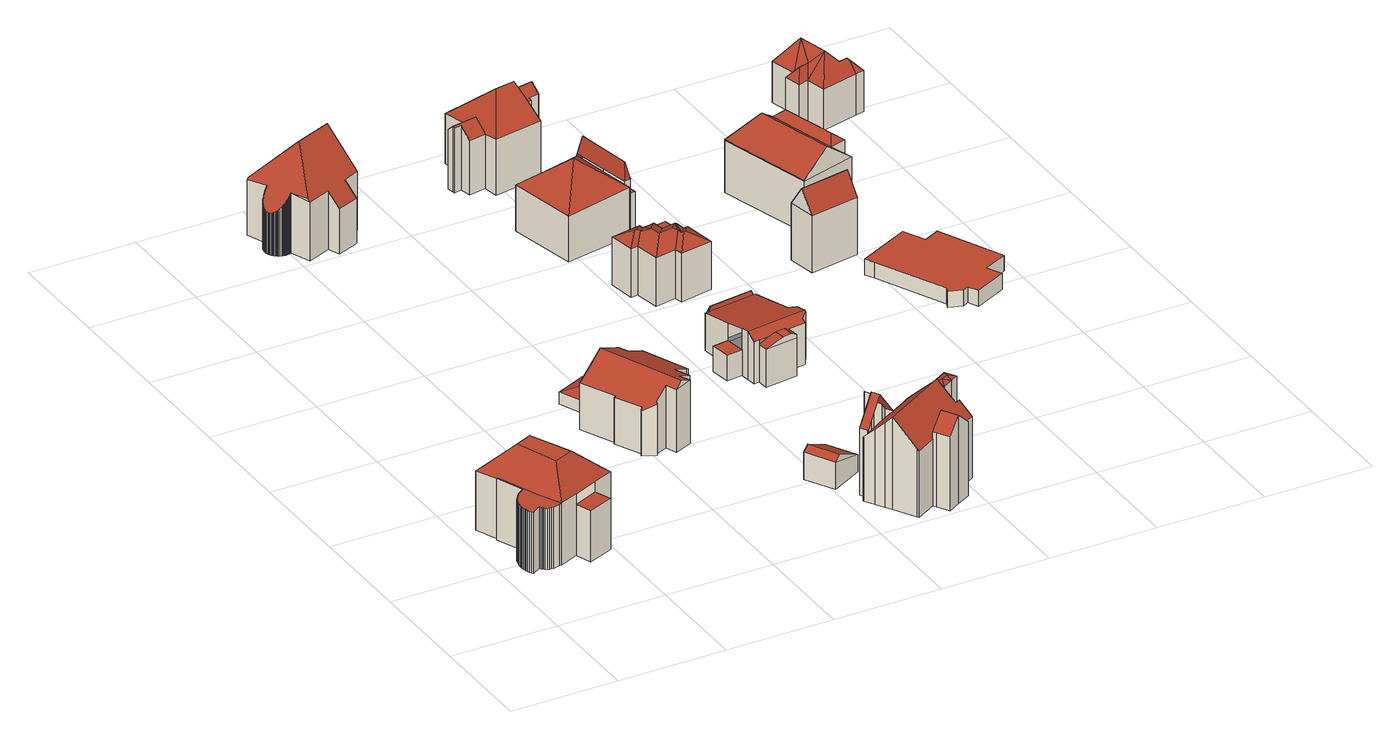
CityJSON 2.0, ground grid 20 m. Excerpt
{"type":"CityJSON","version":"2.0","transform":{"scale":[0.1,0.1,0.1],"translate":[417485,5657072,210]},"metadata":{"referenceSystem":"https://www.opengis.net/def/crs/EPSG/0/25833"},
"CityObjects":{
"building1":{"type":"Building","attributes":{"Gemeindeschluessel":14612000,"Geometrietyp2DReferenz":"3000","function":"31001_9998","roofType":"9999"},"children":["building1-1","building1-2","building1-3","building1-4"]},
"building1-1":{"type":"BuildingPart","attributes":{"Dachtyp_tdc":"tdcPolyFlatRoof","Dachneigung":0,"QualitaetDacherkennung":2,"Geometrietyp2DReferenz":"3000","measuredHeight":9.61,"roofType":"1000"},"parents":["building1"],"geometry":[{"type":"MultiSurface","lod":"2","boundaries":[[[0,1,2,3]],[[1,4,5,2]],[[4,6,7,5]],[[6,4,1,0]],[[3,2,5,7]]],"semantics":{"surfaces":[{"type":"WallSurface"},{"type":"RoofSurface"},{"type":"GroundSurface"}],"values":[0,0,0,1,2]}}]},
"building1-2":{"type":"BuildingPart","attributes":{"Dachtyp_tdc":"tdcPolyFlatRoof","Dachneigung":35.17,"QualitaetDacherkennung":39,"Geometrietyp2DReferenz":"3000","measuredHeight":8.15,"roofType":"2100"},"parents":["building1"],"geometry":[{"type":"MultiSurface","lod":"2","boundaries":[[[8,9,10,11]],[[12,13,14,15]],[[13,8,11,14]],[[13,12,9,8]],[[11,10,15,14]]],"semantics":{"surfaces":[{"type":"WallSurface"},{"type":"RoofSurface"},{"type":"GroundSurface"}],"values":[0,0,0,1,2]}}]},
"building1-3":{"type":"BuildingPart","attributes":{"Dachtyp_tdc":"tdcCutTentRoof","Dachneigung":44.19,"QualitaetDacherkennung":47,"Geometrietyp2DReferenz":"3000","measuredHeight":16.02,"roofType":"9999"},"parents":["building1"],"geometry":[{"type":"MultiSurface","lod":"2","boundaries":[[[16,17,0,3,18]],[[19,7,6]],[[19,20,21,22,7]],[[23,24,25,26]],[[24,27,12,15,25]],[[28,29,30,10,9]],[[29,31,32,30]],[[31,16,18,32]],[[20,19,17,16,33,34]],[[24,23,35,20,34,36]],[[28,27,24,36,37]],[[16,31,29,28,37,33]],[[37,36,34,33]],[[18,3,7,22,26,25,15,10,30,32]]],"semantics":{"surfaces":[{"type":"WallSurface"},{"type":"RoofSurface"},{"type":"GroundSurface"}],"values":[0,0,0,0,0,0,0,0,1,1,1,1,1,2]}}]},
"building1-4":{"type":"BuildingPart","attributes":{"Dachtyp_tdc":"tdcPolyFlatRoof","Dachneigung":0,"QualitaetDacherkennung":7,"Geometrietyp2DReferenz":"3000","measuredHeight":11.46,"roofType":"1000"},"parents":["building1"],"geometry":[{"type":"MultiSurface","lod":"2","boundaries":[[[38,39,40,41]],[[39,42,43,40]],[[42,44,45,43]],[[44,46,47,45]],[[46,48,49,47]],[[48,50,51,49]],[[50,52,53,51]],[[52,54,55,53]],[[54,56,57,55]],[[56,58,59,57]],[[58,60,61,59]],[[60,62,63,61]],[[62,64,65,63]],[[64,66,67,65]],[[66,68,69,67]],[[68,70,71,69]],[[70,72,23,26,71]],[[70,68,66,64,62,60,58,56,54,52,50,48,46,44,42,39,38,73,74,75,76,77,78,79,80,81,82,83,84,85,86,87,88,89,90,91,21,35,72]],[[26,22,92,93,94,95,96,97,98,99,100,101,102,103,104,105,106,107,108,109,110,41,40,43,45,47,49,51,53,55,57,59,61,63,65,67,69,71]],[[21,91,92,22]],[[91,90,93,92]],[[90,89,94,93]],[[89,88,95,94]],[[88,87,96,95]],[[87,86,97,96]],[[86,85,98,97]],[[85,84,99,98]],[[84,83,100,99]],[[83,82,101,100]],[[82,81,102,101]],[[81,80,103,102]],[[80,79,104,103]],[[79,78,105,104]],[[78,77,106,105]],[[77,76,107,106]],[[76,75,108,107]],[[75,74,109,108]],[[74,73,110,109]],[[73,38,41,110]]],"semantics":{"surfaces":[{"type":"WallSurface"},{"type":"RoofSurface"},{"type":"GroundSurface"}],"values":[0,0,0,0,0,0,0,0,0,0,0,0,0,0,0,0,0,1,2,0,0,0,0,0,0,0,0,0,0,0,0,0,0,0,0,0,0,0,0]}}]},
"building2":{"type":"Building","attributes":{"Dachtyp_tdc":"tdcFreeFormRoof","Gemeindeschluessel":14612000,"Dachneigung":20.22,"QualitaetDacherkennung":17,"Geometrietyp2DReferenz":"3000","measuredHeight":3.46,"function":"31001_9998","roofType":"5000"},"geometry":[{"type":"Solid","lod":"2","boundaries":[[[[111,112,113,114]],[[112,115,116,113]],[[115,117,118,116]],[[117,111,114,118]],[[119,120,117,115]],[[119,115,112]],[[120,119,112,111]],[[120,111,117]],[[114,113,116,118]]]],"semantics":{"surfaces":[{"type":"WallSurface"},{"type":"RoofSurface"},{"type":"GroundSurface"}],"values":[[0,0,0,0,1,1,1,1,2]]}}]},
"building3":{"type":"Building","attributes":{"Dachtyp_tdc":"tdcFreeFormRoof","Gemeindeschluessel":14612000,"Dachneigung":23.25,"QualitaetDacherkennung":23,"Geometrietyp2DReferenz":"3000","measuredHeight":12.78,"function":"31001_9998","roofType":"5000"},"geometry":[{"type":"Solid","lod":"2","boundaries":[[[[121,122,123,124]],[[122,125,126,123]],[[125,127,128,126]],[[127,129,130,128]],[[129,131,132,130]],[[131,133,134,132]],[[133,135,136,134]],[[135,137,138,136]],[[137,139,140,138]],[[139,141,142,140]],[[141,143,144,142]],[[143,145,146,144]],[[145,147,148,146]],[[147,149,150,148]],[[149,151,152,150]],[[151,153,154,152]],[[153,155,156,154]],[[155,157,158,156]],[[157,159,160,158]],[[159,161,162,160]],[[161,121,124,162]],[[163,133,131,129,127,125,122,121,161,159,157,155,164]],[[145,143,141,139,137,135,163,164,153,151,149,147]],[[155,153,164]],[[135,133,163]],[[124,123,126,128,130,132,134,136,138,140,142,144,146,148,150,152,154,156,158,160,162]]]],"semantics":{"surfaces":[{"type":"WallSurface"},{"type":"RoofSurface"},{"type":"GroundSurface"}],"values":[[0,0,0,0,0,0,0,0,0,0,0,0,0,0,0,0,0,0,0,0,0,1,1,0,0,2]]}}]},
"building4":{"type":"Building","attributes":{"Dachtyp_tdc":"tdcFreeFormRoof","Gemeindeschluessel":14612000,"Dachneigung":46.5,"QualitaetDacherkennung":44,"Geometrietyp2DReferenz":"3000","measuredHeight":17.79,"function":"31001_9998","roofType":"5000"},"geometry":[{"type":"Solid","lod":"2","boundaries":[[[[165,166,167,168]],[[169,170,171,172]],[[170,173,174,171]],[[173,175,176,174]],[[175,177,178,176]],[[177,179,180,178]],[[179,181,182,180]],[[181,183,184,182]],[[183,185,186,184]],[[185,187,188,186]],[[187,189,190,188]],[[189,191,192,190]],[[191,193,194,192]],[[193,195,196,194]],[[195,197,198,196]],[[197,199,200,198]],[[199,201,202,200]],[[201,203,204,202]],[[203,205,206,204]],[[205,207,208,206]],[[207,209,210,208]],[[209,211,212,210]],[[211,213,214,212]],[[213,215,216,214]],[[215,217,218,216]],[[217,219,220,218]],[[219,221,222,220]],[[221,223,224,222]],[[223,225,226,224]],[[225,227,228,226]],[[227,229,230,228]],[[229,231,232,230]],[[231,233,234,232]],[[233,235,236,234]],[[235,237,238,236]],[[237,239,240,238]],[[239,241,242,240]],[[241,243,244,242]],[[243,245,246,244]],[[245,247,248,246]],[[247,249,250,248]],[[249,251,252,250]],[[251,253,254,252]],[[253,255,256,254]],[[255,257,258,256]],[[257,259,260,258]],[[166,169,172,167]],[[259,261,262,260]],[[261,263,264,262]],[[263,265,266,264]],[[265,267,268,266]],[[267,269,270,268]],[[269,271,272,270]],[[271,273,274,272]],[[273,275,276,274]],[[275,277,278,276]],[[277,279,280,278]],[[279,281,282,280]],[[281,283,284,282]],[[283,285,286,284]],[[285,287,288,286]],[[287,289,290,288]],[[289,291,292,290]],[[291,293,294,292]],[[293,295,296,294]],[[295,297,298,296]],[[297,299,300,298]],[[299,301,302,300]],[[301,303,304,302]],[[303,305,306,304]],[[305,307,308,306]],[[307,309,310,308]],[[309,311,312,310]],[[311,313,314,312]],[[313,315,316,314]],[[315,317,318,316]],[[317,319,320,318]],[[319,321,322,320]],[[321,323,324,322]],[[323,325,326,324]],[[325,327,328,326]],[[327,329,330,328]],[[329,331,332,330]],[[331,333,334,332]],[[333,335,336,334]],[[335,165,168,336]],[[205,203,201,199,197,195,193,191,189,187,185,183,337,338,339,275,273,271,269,267,265,263,261,259,257,255,253,251,249,247,245,243,241,239,237,235,233,231,229,227,225,223,221,219,217,215,213,211,209,207]],[[173,170,340,338,337,181,179,177,175]],[[166,165,335,333,331,329,327,325,323,321,319,317,315,313,311,309,307,305,303,301,299,297,295,293,291,289,287,285,283,281,279,277,339,338,340,169]],[[170,169,340]],[[183,181,337]],[[277,275,339]],[[168,167,172,171,174,176,178,180,182,184,186,188,190,192,194,196,198,200,202,204,206,208,210,212,214,216,218,220,222,224,226,228,230,232,234,236,238,240,242,244,246,248,250,252,254,256,258,260,262,264,266,268,270,272,274,276,278,280,282,284,286,288,290,292,294,296,298,300,302,304,306,308,310,312,314,316,318,320,322,324,326,328,330,332,334,336]]]],"semantics":{"surfaces":[{"type":"WallSurface"},{"type":"RoofSurface"},{"type":"GroundSurface"}],"values":[[0,0,0,0,0,0,0,0,0,0,0,0,0,0,0,0,0,0,0,0,0,0,0,0,0,0,0,0,0,0,0,0,0,0,0,0,0,0,0,0,0,0,0,0,0,0,0,0,0,0,0,0,0,0,0,0,0,0,0,0,0,0,0,0,0,0,0,0,0,0,0,0,0,0,0,0,0,0,0,0,0,0,0,0,0,0,1,1,1,0,0,0,2]]}}]},
"building5":{"type":"Building","attributes":{"Dachtyp_tdc":"tdcGableRoof","Gemeindeschluessel":14612000,"Dachneigung":26.89,"QualitaetDacherkennung":22,"Geometrietyp2DReferenz":"3000","measuredHeight":6.07,"function":"31001_9998","roofType":"3100"},"geometry":[{"type":"Solid","lod":"2","boundaries":[[[[341,342,343,344]],[[342,345,346,343]],[[345,347,348,346]],[[347,341,344,348]],[[345,342,349]],[[341,347,350]],[[342,341,350,349]],[[347,345,349,350]],[[344,343,346,348]]]],"semantics":{"surfaces":[{"type":"WallSurface"},{"type":"RoofSurface"},{"type":"GroundSurface"}],"values":[[0,0,0,0,0,0,1,1,2]]}}]},
"building6":{"type":"Building","attributes":{"Gemeindeschluessel":14612000,"Geometrietyp2DReferenz":"3000","function":"31001_9998","roofType":"9999"},"children":["building6-1","building6-2","building6-3"]},
"building6-1":{"type":"BuildingPart","attributes":{"Dachtyp_tdc":"tdcGableRoof","Dachneigung":43.97,"QualitaetDacherkennung":36,"Geometrietyp2DReferenz":"3000","measuredHeight":16.65,"roofType":"3100"},"parents":["building6"],"geometry":[{"type":"MultiSurface","lod":"2","boundaries":[[[351,352,353]],[[354,355,356,357,358]],[[355,359,360,356]],[[359,361,362,360]],[[361,363,364,362]],[[363,365,366,364]],[[365,351,353,366]],[[361,359,355,354,367]],[[367,351,365,363,361]],[[353,368,357,356,360,362,364,366]]],"semantics":{"surfaces":[{"type":"WallSurface"},{"type":"RoofSurface"},{"type":"GroundSurface"}],"values":[0,0,0,0,0,0,0,1,1,2]}}]},
"building6-2":{"type":"BuildingPart","attributes":{"Dachtyp_tdc":"tdcGableRoof","Dachneigung":43.99,"QualitaetDacherkennung":58,"Geometrietyp2DReferenz":"3000","measuredHeight":17.32,"roofType":"3100"},"parents":["building6"],"geometry":[{"type":"MultiSurface","lod":"2","boundaries":[[[369,370,371,372]],[[370,373,374,371]],[[375,376,377,378]],[[376,379,380,377]],[[379,381,382,380]],[[381,383,384,382]],[[383,385,386,384]],[[385,387,388,386]],[[387,389,390,388]],[[389,391,392,390]],[[391,393,394,392]],[[393,395,396,394]],[[395,397,398,396]],[[397,399,400,398]],[[399,358,357,400]],[[352,401,402,353]],[[401,403,404,402]],[[403,405,406,404]],[[405,407,408,406]],[[407,409,410,408]],[[409,369,372,410]],[[405,403,401,352,411,358,399,397,395,393,391,389,387,385]],[[385,383,381,379,376,375,412,373,370,369,409,407,405]],[[372,371,374,413,378,377,380,382,384,386,388,390,392,394,396,398,400,357,368,353,402,404,406,408,410]]],"semantics":{"surfaces":[{"type":"WallSurface"},{"type":"RoofSurface"},{"type":"GroundSurface"}],"values":[0,0,0,0,0,0,0,0,0,0,0,0,0,0,0,0,0,0,0,0,0,1,1,2]}}]},
"building6-3":{"type":"BuildingPart","attributes":{"Dachtyp_tdc":"tdcGableRoof","Dachneigung":50.68,"QualitaetDacherkennung":47,"Geometrietyp2DReferenz":"3000","measuredHeight":17.4,"roofType":"3100"},"parents":["building6"],"geometry":[{"type":"MultiSurface","lod":"2","boundaries":[[[414,415,416,417]],[[415,418,419,416]],[[418,375,378,419]],[[420,421,371,374,373]],[[421,422,423,371]],[[422,424,425,423]],[[424,426,427,425]],[[426,428,429,427]],[[428,414,417,429]],[[424,422,421,420,430]],[[430,375,418,415,414,428,426,424]],[[417,416,419,378,413,374,371,423,425,427,429]]],"semantics":{"surfaces":[{"type":"WallSurface"},{"type":"RoofSurface"},{"type":"GroundSurface"}],"values":[0,0,0,0,0,0,0,0,0,1,1,2]}}]},
"building7":{"type":"Building","attributes":{"Gemeindeschluessel":14612000,"Geometrietyp2DReferenz":"3000","function":"31001_9998","roofType":"9999"},"children":["building7-1","building7-2","building7-3","building7-4"]},
"building7-1":{"type":"BuildingPart","attributes":{"Dachtyp_tdc":"tdcCutGableRoof","Dachneigung":19.23,"QualitaetDacherkennung":47,"Geometrietyp2DReferenz":"3000","measuredHeight":8.35,"roofType":"9999"},"parents":["building7"],"geometry":[{"type":"MultiSurface","lod":"2","boundaries":[[[431,432,433,434]],[[432,435,436,433]],[[435,437,438,436]],[[439,440,441,442,443]],[[435,444,445,446,437]],[[447,442,441,445,444]],[[432,443,442,447,444,435]],[[431,439,443,432]],[[433,436,438,434]]],"semantics":{"surfaces":[{"type":"WallSurface"},{"type":"RoofSurface"},{"type":"GroundSurface"}],"values":[0,0,0,1,1,1,0,0,2]}}]},
"building7-2":{"type":"BuildingPart","attributes":{"Dachtyp_tdc":"tdcPolyFlatRoof","Dachneigung":0,"QualitaetDacherkennung":45,"Geometrietyp2DReferenz":"3000","measuredHeight":4.88,"roofType":"1000"},"parents":["building7"],"geometry":[{"type":"MultiSurface","lod":"2","boundaries":[[[448,449,450,451]],[[449,452,453,450]],[[452,449,448,454]],[[455,451,450,453]],[[454,448,451,455]]],"semantics":{"surfaces":[{"type":"WallSurface"},{"type":"RoofSurface"},{"type":"GroundSurface"}],"values":[0,0,1,2,0]}}]},
"building7-3":{"type":"BuildingPart","attributes":{"Dachtyp_tdc":"tdcGableRoof","Dachneigung":10.03,"QualitaetDacherkennung":26,"Geometrietyp2DReferenz":"3000","measuredHeight":9.11,"roofType":"3100"},"parents":["building7"],"geometry":[{"type":"MultiSurface","lod":"2","boundaries":[[[456,453,452]],[[456,457,458,453]],[[457,459,460,461,458]],[[462,463,464,465,466]],[[463,467,468,464]],[[467,469,470,468]],[[469,471,472,470]],[[471,473,474,472]],[[473,475,476,474]],[[475,477,434,476]],[[477,439,431,434]],[[478,438,437]],[[478,479,480,438]],[[479,481,482,480]],[[481,483,455,482]],[[483,454,455]],[[481,479,478,446,440,477,475,473,471,469]],[[469,467,463,462,459,457,456,483,481]],[[453,458,461,465,464,468,470,472,474,476,434,438,480,482,455]]],"semantics":{"surfaces":[{"type":"WallSurface"},{"type":"RoofSurface"},{"type":"GroundSurface"}],"values":[0,0,0,0,0,0,0,0,0,0,0,0,0,0,0,0,1,1,2]}}]},
"building7-4":{"type":"BuildingPart","attributes":{"Dachtyp_tdc":"tdcFreeFormRoof","Dachneigung":72.3,"QualitaetDacherkennung":34,"Geometrietyp2DReferenz":"3000","measuredHeight":7.67,"roofType":"5000"},"parents":["building7"],"geometry":[{"type":"MultiSurface","lod":"2","boundaries":[[[484,485,486,487]],[[485,466,465,486]],[[460,484,487,461]],[[466,485,488]],[[489,488,485,484]],[[489,484,460]],[[460,466,488,489]],[[487,486,465,461]]],"semantics":{"surfaces":[{"type":"WallSurface"},{"type":"RoofSurface"},{"type":"GroundSurface"}],"values":[0,0,0,1,1,1,1,2]}}]},
"building8":{"type":"Building","attributes":{"Dachtyp_tdc":"tdcFreeFormRoof","Gemeindeschluessel":14612000,"Dachneigung":21.77,"QualitaetDacherkennung":9,"Geometrietyp2DReferenz":"3000","measuredHeight":13.28,"function":"31001_9998","roofType":"5000"},"geometry":[{"type":"Solid","lod":"2","boundaries":[[[[490,491,492,493]],[[491,494,495,492]],[[494,496,497,495]],[[496,498,499,497]],[[498,490,493,499]],[[500,496,494]],[[501,496,500]],[[496,501,498]],[[500,494,491]],[[501,500,491,490]],[[501,490,498]],[[493,492,495,497,499]]]],"semantics":{"surfaces":[{"type":"WallSurface"},{"type":"RoofSurface"},{"type":"GroundSurface"}],"values":[[0,0,0,0,0,1,1,1,1,1,1,2]]}}]},
"building9":{"type":"Building","attributes":{"Dachtyp_tdc":"tdcFreeFormRoof","Gemeindeschluessel":14612000,"Dachneigung":27.51,"QualitaetDacherkennung":42,"Geometrietyp2DReferenz":"3000","measuredHeight":10.96,"function":"31001_9998","roofType":"5000"},"geometry":[{"type":"Solid","lod":"2","boundaries":[[[[502,503,504,505]],[[503,506,507,504]],[[506,508,509,507]],[[508,510,511,509]],[[510,512,513,511]],[[512,514,515,513]],[[514,516,517,515]],[[516,518,519,517]],[[518,520,521,519]],[[520,522,523,521]],[[522,524,525,523]],[[524,526,527,525]],[[526,528,529,527]],[[528,530,531,529]],[[530,532,533,531]],[[532,502,505,533]],[[534,535,530,528]],[[536,534,528,526]],[[522,536,526,524]],[[536,522,537]],[[538,539,537,522,520]],[[540,538,520,518]],[[540,518,516]],[[539,538,540,516,514]],[[534,536,537,539,514,512]],[[541,535,534,512,510]],[[542,543,541,510,508]],[[544,542,508,506]],[[544,506,503]],[[543,542,544,503,502]],[[532,543,502]],[[530,543,532]],[[530,541,543]],[[541,530,535]],[[505,504,507,509,511,513,515,517,519,521,523,525,527,529,531,533]]]],"semantics":{"surfaces":[{"type":"WallSurface"},{"type":"RoofSurface"},{"type":"GroundSurface"}],"values":[[0,0,0,0,0,0,0,0,0,0,0,0,0,0,0,0,1,1,1,1,1,1,1,1,1,1,1,1,1,1,1,1,1,1,2]]}}]},
"building10":{"type":"Building","attributes":{"Gemeindeschluessel":14612000,"Geometrietyp2DReferenz":"3000","function":"31001_9998","roofType":"9999"},"children":["building10-1","building10-2","building10-3"]},
"building10-1":{"type":"BuildingPart","attributes":{"Dachtyp_tdc":"tdcFreeFormRoof","Dachneigung":79.4,"QualitaetDacherkennung":35,"Geometrietyp2DReferenz":"3000","measuredHeight":12.87,"roofType":"5000"},"parents":["building10"],"geometry":[{"type":"MultiSurface","lod":"2","boundaries":[[[545,546,547,548,549]],[[550,551,552,553,554,555]],[[556,557,558,559]],[[557,545,549,558]],[[560,551,561,562]],[[551,550,561]],[[550,546,545,562,561]],[[545,557,556,563,560,562]],[[549,548,554,553,564,559,558]]],"semantics":{"surfaces":[{"type":"WallSurface"},{"type":"RoofSurface"},{"type":"GroundSurface"}],"values":[0,0,0,0,1,1,1,1,2]}}]},
"building10-2":{"type":"BuildingPart","attributes":{"Dachtyp_tdc":"tdcPolyFlatRoof","Dachneigung":0,"QualitaetDacherkennung":64,"Geometrietyp2DReferenz":"3000","measuredHeight":6.88,"roofType":"1000"},"parents":["building10"],"geometry":[{"type":"MultiSurface","lod":"2","boundaries":[[[547,565,566,548]],[[565,567,568,566]],[[567,555,554,568]],[[555,567,565,547]],[[548,566,568,554]]],"semantics":{"surfaces":[{"type":"WallSurface"},{"type":"RoofSurface"},{"type":"GroundSurface"}],"values":[0,0,0,1,2]}}]},
"building10-3":{"type":"BuildingPart","attributes":{"Dachtyp_tdc":"tdcTentRoof","Dachneigung":38.51,"QualitaetDacherkennung":51,"Geometrietyp2DReferenz":"3000","measuredHeight":13.96,"roofType":"3500"},"parents":["building10"],"geometry":[{"type":"MultiSurface","lod":"2","boundaries":[[[569,570,571,572]],[[570,573,574,571]],[[573,575,556,559,574]],[[552,576,577,553]],[[576,578,579,577]],[[578,569,572,579]],[[569,578,580]],[[581,563,575,573,570,569,580]],[[576,552,581,580]],[[578,576,580]],[[572,571,574,559,564,553,577,579]]],"semantics":{"surfaces":[{"type":"WallSurface"},{"type":"RoofSurface"},{"type":"GroundSurface"}],"values":[0,0,0,0,0,0,1,1,1,1,2]}}]},
"building11":{"type":"Building","attributes":{"Gemeindeschluessel":14612000,"Geometrietyp2DReferenz":"3000","function":"31001_9998","roofType":"9999"},"children":["building11-1","building11-2","building11-3"]},
"building11-1":{"type":"BuildingPart","attributes":{"Dachtyp_tdc":"tdcHipAndGableRoof","Dachneigung":32.17,"QualitaetDacherkennung":35,"Geometrietyp2DReferenz":"3000","measuredHeight":14.79,"roofType":"5000"},"parents":["building11"],"geometry":[{"type":"MultiSurface","lod":"2","boundaries":[[[582,583,584]],[[582,585,586,583]],[[585,587,588,586]],[[587,589,590,588]],[[589,591,592,590]],[[593,594,595]],[[593,596,597,594]],[[596,598,599,597]],[[598,600,601,599]],[[600,602,601]],[[596,593,603,604,591,589,587,605]],[[587,585,582,606,605]],[[606,600,598,596,605]],[[607,608,583,586,588,590,592,609,594,597,599,601]]],"semantics":{"surfaces":[{"type":"WallSurface"},{"type":"RoofSurface"},{"type":"GroundSurface"}],"values":[0,0,0,0,0,0,0,0,0,0,1,1,1,2]}}]},
"building11-2":{"type":"BuildingPart","attributes":{"Dachtyp_tdc":"tdcGableRoof","Dachneigung":43.66,"QualitaetDacherkennung":72,"Geometrietyp2DReferenz":"3000","measuredHeight":12.35,"roofType":"3100"},"parents":["building11"],"geometry":[{"type":"MultiSurface","lod":"2","boundaries":[[[610,595,594,611]],[[591,589,590,592]],[[589,612,613,590]],[[612,614,615,613]],[[614,616,617,615]],[[616,618,619,617]],[[618,620,621,619]],[[620,622,623,621]],[[622,610,611,623]],[[618,616,614,612,589,591,624]],[[624,603,595,610,622,620,618]],[[611,594,609,592,590,613,615,617,619,621,623]]],"semantics":{"surfaces":[{"type":"WallSurface"},{"type":"RoofSurface"},{"type":"GroundSurface"}],"values":[0,0,0,0,0,0,0,0,0,1,1,2]}}]},
"building11-3":{"type":"BuildingPart","attributes":{"Dachtyp_tdc":"tdcGableRoof","Dachneigung":40.28,"QualitaetDacherkennung":60,"Geometrietyp2DReferenz":"3000","measuredHeight":13.98,"roofType":"3100"},"parents":["building11"],"geometry":[{"type":"MultiSurface","lod":"2","boundaries":[[[625,584,583,626]],[[602,627,628,601]],[[627,629,630,628]],[[629,631,632,630]],[[631,633,634,632]],[[633,625,626,634]],[[629,627,602,635,636]],[[636,584,625,633,631,629]],[[626,583,608,607,601,628,630,632,634]]],"semantics":{"surfaces":[{"type":"WallSurface"},{"type":"RoofSurface"},{"type":"GroundSurface"}],"values":[0,0,0,0,0,0,1,1,2]}}]},
"building12":{"type":"Building","attributes":{"Dachtyp_tdc":"tdcPolyFlatRoof","Gemeindeschluessel":14612000,"Dachneigung":0,"QualitaetDacherkennung":64,"Geometrietyp2DReferenz":"3000","measuredHeight":5.32,"function":"31001_9998","roofType":"1000"},"geometry":[{"type":"Solid","lod":"2","boundaries":[[[[637,638,639,640]],[[638,641,642,639]],[[641,643,644,642]],[[643,645,646,644]],[[645,647,648,646]],[[647,649,650,648]],[[649,651,652,650]],[[651,637,640,652]],[[651,649,647,645,643,641,638,637]],[[640,639,642,644,646,648,650,652]]]],"semantics":{"surfaces":[{"type":"WallSurface"},{"type":"RoofSurface"},{"type":"GroundSurface"}],"values":[[0,0,0,0,0,0,0,0,1,2]]}}]},
"building13":{"type":"Building","attributes":{"Dachtyp_tdc":"tdcFreeFormRoof","Gemeindeschluessel":14612000,"Dachneigung":56.4,"QualitaetDacherkennung":6,"Geometrietyp2DReferenz":"3000","measuredHeight":14.74,"function":"31001_9998","roofType":"5000"},"geometry":[{"type":"Solid","lod":"2","boundaries":[[[[653,654,655,656]],[[654,657,658,655]],[[657,659,660,658]],[[659,653,656,660]],[[661,662,659,657]],[[661,657,654]],[[662,661,654,653]],[[662,653,659]],[[656,655,658,660]]]],"semantics":{"surfaces":[{"type":"WallSurface"},{"type":"RoofSurface"},{"type":"GroundSurface"}],"values":[[0,0,0,0,1,0,1,0,2]]}}]},
"building14":{"type":"Building","attributes":{"Dachtyp_tdc":"tdcPolyFlatRoof","Gemeindeschluessel":14612000,"Dachneigung":0,"QualitaetDacherkennung":0,"Geometrietyp2DReferenz":"3000","BezugspunktDach":"2000","measuredHeight":3,"function":"31001_9998"},"geometry":[{"type":"MultiSurface","lod":"2","boundaries":[[[663,664,665,666,667,668,669,670,671,672,673,674,675]],[[675,674,676,677]],[[674,673,678,676]],[[673,672,679,678]],[[672,671,680,679]],[[671,670,681,680]],[[670,669,682,681]],[[669,668,683,682]],[[668,667,684,683]],[[667,666,685,684]],[[666,665,686,685]],[[665,664,687,686]],[[664,663,688,687]],[[663,675,677,688]],[[677,676,678,679,680,681,682,683,684,685,686,687,688]]],"semantics":{"surfaces":[{"type":"RoofSurface"},{"type":"WallSurface"},{"type":"GroundSurface"}],"values":[0,1,1,1,1,1,1,1,1,1,1,1,1,1,2]}}]},
"building15":{"type":"Building","attributes":{"Gemeindeschluessel":14612000,"Geometrietyp2DReferenz":"3000","function":"31001_9998","roofType":"9999"},"children":["building15-1","building15-2"]},
"building15-1":{"type":"BuildingPart","attributes":{"Dachtyp_tdc":"tdcHipAndGableRoof","Dachneigung":38.15,"QualitaetDacherkennung":51,"Geometrietyp2DReferenz":"3000","measuredHeight":14.07,"roofType":"5000"},"parents":["building15"],"geometry":[{"type":"MultiSurface","lod":"2","boundaries":[[[689,690,691,692]],[[693,694,695,696]],[[694,697,698,695]],[[697,689,692,698]],[[690,699,700]],[[701,702,700,699]],[[693,690,700,702,694]],[[694,702,701,697]],[[697,701,699,689]],[[689,699,690]],[[692,691,696,695,698]]],"semantics":{"surfaces":[{"type":"WallSurface"},{"type":"RoofSurface"},{"type":"GroundSurface"}],"values":[0,0,0,0,1,1,1,0,0,0,2]}}]},
"building15-2":{"type":"BuildingPart","attributes":{"Dachtyp_tdc":"tdcFreeFormRoof","Dachneigung":38.65,"QualitaetDacherkennung":22,"Geometrietyp2DReferenz":"3000","measuredHeight":10.95,"roofType":"5000"},"parents":["building15"],"geometry":[{"type":"MultiSurface","lod":"2","boundaries":[[[703,704,691,690]],[[703,705,706,704]],[[705,693,696,706]],[[707,693,705]],[[708,707,705,703]],[[708,703,690]],[[707,708,690,693]],[[691,704,706,696]]],"semantics":{"surfaces":[{"type":"WallSurface"},{"type":"RoofSurface"},{"type":"GroundSurface"}],"values":[0,0,0,1,1,1,1,2]}}]},
"building16":{"type":"Building","attributes":{"Dachtyp_tdc":"tdcFreeFormRoof","Gemeindeschluessel":14612000,"Dachneigung":49.34,"QualitaetDacherkennung":33,"Geometrietyp2DReferenz":"3000","measuredHeight":11.92,"function":"31001_9998","roofType":"5000"},"geometry":[{"type":"Solid","lod":"2","boundaries":[[[[709,710,711,712]],[[710,713,714,711]],[[713,715,716,714]],[[715,717,718,716]],[[717,719,720,718]],[[719,721,722,720]],[[721,723,724,722]],[[723,725,726,724]],[[725,727,728,726]],[[727,729,730,728]],[[729,709,712,730]],[[731,729,727]],[[732,731,727,725]],[[733,732,725,723]],[[734,735,733,723,721]],[[734,721,719]],[[717,734,719]],[[736,734,717]],[[736,735,734]],[[710,735,736]],[[735,710,709]],[[737,736,717,715]],[[737,715,713]],[[736,737,713,710]],[[731,732,733,735,709,729]],[[712,711,714,716,718,720,722,724,726,728,730]]]],"semantics":{"surfaces":[{"type":"WallSurface"},{"type":"RoofSurface"},{"type":"GroundSurface"}],"values":[[0,0,0,0,0,0,0,0,0,0,0,1,1,1,1,1,1,1,1,1,1,1,1,1,1,2]]}}]}
},
"vertices":[
[153,148,138],[165,118,138],[165,118,42],[153,148,42],[117,99,138],[117,99,42],[106,128,138],[106,128,42],
[115,345,110],[122,327,123],[122,327,42],[115,345,42],[42,294,123],[35,312,110],[35,312,42],[42,294,42],
[189,162,158],[153,148,158],[189,162,42],[106,128,158],[71,114,158],[71,114,157],[71,114,42],[21,236,155],[4,279,153],[4,279,42],[21,236,42],[42,294,153],[122,327,153],[138,283,156],[138,283,42],[139,283,155],[139,283,42],[129,186,202],[93,171,202],[52,159,157],[64,249,202],[95,262,202],
[10,142,157],[10,145,157],[10,145,42],[10,142,42],[11,149,157],[11,149,42],[12,152,157],[12,152,42],[13,156,157],[13,156,42],[14,160,157],[14,160,42],[16,163,157],[16,163,42],[18,166,157],[18,166,42],[20,168,157],[20,168,42],[22,171,157],[22,171,42],[24,174,157],[24,174,42],[26,176,157],[26,176,42],[29,178,157],[29,178,42],[32,180,157],[32,180,42],[35,182,157],[35,182,42],[38,184,157],[38,184,42],[18,235,157],[18,235,42],[21,236,157],[10,138,157],[10,135,157],[10,131,157],[11,128,157],[12,125,157],[13,122,157],[14,118,157],[16,115,157],[18,112,157],[34,122,157],[36,119,157],[38,117,157],[39,116,157],[41,114,157],[44,112,157],[47,111,157],[51,111,157],[54,110,157],[67,113,157],[67,113,42],[54,110,42],[51,111,42],[47,111,42],[44,112,42],[41,114,42],[39,116,42],[38,117,42],[36,119,42],[34,122,42],[18,112,42],[16,115,42],[14,118,42],[13,122,42],[12,125,42],[11,128,42],[10,131,42],[10,135,42],[10,138,42],
[329,471,84],[302,535,84],[302,535,61],[329,471,61],[359,559,84],[359,559,61],[386,496,84],[386,496,61],[343,518,95],[345,512,95],
[471,408,144],[466,405,147],[466,405,54],[471,408,54],[437,393,160],[437,393,54],[446,371,160],[446,371,54],[449,364,160],[449,364,54],[423,353,173],[423,353,54],[432,332,173],[432,332,54],[399,318,171],[399,318,54],[391,339,171],[391,339,54],[368,329,153],[368,329,54],[366,324,150],[366,324,54],[343,336,138],[343,336,54],[347,341,142],[347,341,54],[324,391,141],[324,391,54],[327,392,143],[327,392,54],[297,458,142],[297,458,54],[329,471,167],[329,471,54],[386,496,163],[386,496,54],[392,498,160],[392,498,54],[400,481,160],[400,481,54],[434,495,144],[434,495,54],[412,324,182],[347,479,182],
[169,1248,185],[178,1224,211],[178,1224,104],[169,1248,104],[203,1234,211],[251,1113,215],[251,1113,104],[203,1234,104],[221,1100,215],[221,1100,104],[230,1078,189],[230,1078,104],[190,1062,189],[190,1062,104],[181,1084,214],[181,1084,104],[137,1066,214],[137,1066,104],[122,1103,217],[122,1103,104],[120,1103,214],[120,1103,104],[119,1102,213],[119,1102,104],[117,1102,211],[117,1102,104],[116,1101,209],[116,1101,104],[114,1101,207],[114,1101,104],[112,1101,205],[112,1101,104],[111,1101,203],[111,1101,104],[109,1101,201],[109,1101,104],[108,1102,199],[108,1102,104],[106,1102,198],[106,1102,104],[105,1102,196],[105,1102,104],[102,1104,192],[102,1104,104],[100,1104,191],[100,1104,104],[99,1105,189],[99,1105,104],[97,1106,188],[97,1106,104],[96,1107,187],[96,1107,104],[94,1108,186],[94,1108,104],[93,1110,185],[93,1110,104],[92,1111,184],[92,1111,104],[91,1112,183],[91,1112,104],[90,1114,182],[90,1114,104],[89,1116,182],[89,1116,104],[88,1117,182],[88,1117,104],[88,1119,182],[88,1119,104],[87,1121,182],[87,1121,104],[87,1122,182],[87,1122,104],[87,1124,182],[87,1124,104],[87,1126,183],[87,1126,104],[87,1127,184],[87,1127,104],[87,1129,185],[87,1129,104],[87,1131,186],[87,1131,104],[88,1133,187],[88,1133,104],[88,1135,188],[88,1135,104],[89,1136,190],[89,1136,104],[90,1138,191],[90,1138,104],[90,1139,193],[90,1139,104],[91,1141,195],[91,1141,104],[93,1142,197],[93,1142,104],[94,1144,200],[94,1144,104],[96,1145,202],[96,1145,104],[97,1146,204],[97,1146,104],[98,1147,206],[98,1147,104],[100,1148,208],[100,1148,104],[101,1148,210],[101,1148,104],[103,1149,213],[103,1149,104],[88,1188,209],[88,1188,104],[128,1204,212],[128,1204,104],[118,1227,185],[118,1227,104],[130,1232,185],[130,1232,104],[130,1234,183],[130,1234,104],[131,1235,182],[131,1235,104],[131,1237,181],[131,1237,104],[132,1238,180],[132,1238,104],[133,1239,179],[133,1239,104],[133,1241,178],[133,1241,104],[134,1242,177],[134,1242,104],[135,1243,176],[135,1243,104],[137,1245,175],[137,1245,104],[138,1246,174],[138,1246,104],[139,1247,174],[139,1247,104],[140,1248,174],[140,1248,104],[142,1248,173],[142,1248,104],[143,1249,173],[143,1249,104],[144,1250,173],[144,1250,104],[146,1250,173],[146,1250,104],[148,1251,174],[148,1251,104],[150,1251,174],[150,1251,104],[152,1252,174],[152,1252,104],[154,1252,175],[154,1252,104],[155,1252,175],[155,1252,104],[158,1252,176],[158,1252,104],[160,1251,178],[160,1251,104],[162,1251,179],[162,1251,104],[163,1250,180],[163,1250,104],[165,1250,181],[165,1250,104],[167,1249,183],[167,1249,104],[135,1071,220],[161,1145,282],[90,1188,212],[228,1172,282],
[589,163,94],[618,109,94],[618,109,61],[589,163,61],[560,78,112],[560,78,61],[531,132,112],[531,132,61],[570,83,122],[541,137,122],
[717,37,145],[717,37,131],[717,37,6],[766,66,146],[770,59,146],[770,59,6],[766,66,6],[766,66,131],[783,37,146],[783,37,6],[758,23,172],[758,23,6],[734,9,145],[734,9,6],[721,31,145],[721,31,6],[741,52,172],[741,52,6],
[627,106,126],[638,112,126],[638,112,6],[627,106,6],[639,112,126],[639,112,6],[709,154,127],[738,171,127],[738,171,6],[709,154,6],[750,178,127],[750,178,6],[772,140,169],[772,140,6],[774,138,171],[774,138,6],[778,131,179],[778,131,6],[785,118,165],[785,118,6],[790,109,155],[790,109,6],[796,101,145],[796,101,6],[805,106,145],[805,106,6],[817,84,121],[817,84,6],[794,71,121],[794,71,6],[789,80,131],[789,80,6],[680,15,131],[680,15,6],[678,18,134],[678,18,6],[655,59,179],[655,59,6],[648,71,165],[648,71,6],[638,87,147],[638,87,6],[741,52,131],[672,132,127],[672,132,6],
[683,177,141],[692,162,141],[692,162,6],[683,177,6],[701,168,127],[701,168,6],[639,112,132],[638,112,132],[631,126,132],[631,126,6],[664,146,180],[664,146,6],[671,150,171],[671,150,6],[662,165,171],[662,165,6],[672,132,180],
[656,404,160],[659,384,160],[659,384,89],[656,404,89],[598,376,160],[598,376,89],[596,396,160],[596,396,89],[656,404,167],[654,403,168],[647,402,172],[649,383,172],[659,384,167],[631,380,172],[629,400,172],[616,399,168],[634,381,172],
[552,424,137],[547,462,137],[547,462,89],[552,424,89],[577,466,137],[577,466,89],[582,428,137],[582,428,89],
[577,466,170],[569,527,159],[569,527,89],[577,528,159],[577,528,149],[577,528,89],[670,540,159],[682,455,174],[682,455,89],[670,540,89],[670,540,149],[695,448,176],[695,448,89],[697,426,180],[697,426,89],[697,423,178],[697,423,89],[687,414,172],[687,414,89],[688,408,168],[688,408,89],[656,404,168],[596,396,168],[586,395,168],[586,395,89],[584,411,180],[584,411,89],[582,428,177],
[576,538,149],[669,551,149],[669,551,89],[576,538,89],[664,545,165],[582,534,165],
[774,138,170],[806,157,170],[806,157,42],[774,138,42],[818,137,170],[818,137,42],[804,129,170],[804,129,42],[785,118,170],[785,118,42],[802,141,174],[789,134,174],
[662,764,170],[670,765,170],[670,765,79],[662,764,79],[680,706,170],[680,706,79],[619,695,170],[619,695,79],[616,710,170],[616,710,79],[576,703,170],[576,703,79],[568,749,170],[568,749,79],[555,747,170],[555,747,79],[547,797,170],[547,797,79],[603,806,170],[603,806,79],[604,798,170],[604,798,79],[619,800,170],[619,800,79],[627,802,170],[627,802,79],[631,781,170],[631,781,79],[658,786,170],[658,786,79],[659,782,170],[659,782,79],[604,742,188],[631,747,188],[600,762,188],[586,772,182],[582,777,184],[586,774,182],[576,776,184],[638,741,185],[643,730,186],[640,732,185],[646,731,186],
[618,1021,196],[628,971,196],[628,971,169],[628,971,100],[618,1021,100],[641,904,196],[629,902,196],[629,902,191],[629,902,100],[641,904,100],[641,904,169],[605,1022,176],[617,1024,177],[617,1024,100],[605,1022,100],[606,1018,196],[633,909,228],[613,1013,229],[605,1019,190],[606,1018,100],
[638,973,169],[638,973,100],[651,906,169],[651,906,100],
[478,993,186],[560,1009,189],[560,1009,100],[478,993,100],[559,1013,186],[559,1013,100],[605,1022,188],[631,889,191],[631,889,100],[504,864,186],[504,864,100],[557,942,240],[606,1018,191],
[584,1148,238],[584,1148,109],[584,1148,231],[590,1110,214],[590,1110,109],[498,1094,214],[498,1094,109],[493,1121,211],[493,1121,109],[493,1122,211],[493,1122,109],[484,1176,207],[484,1176,109],[484,1176,203],[476,1223,203],[476,1223,109],[568,1239,203],[568,1239,109],[575,1198,240],[575,1198,109],[575,1198,225],[485,1172,207],[489,1145,209],[542,1172,257],[578,1178,257],[578,1178,109],[580,1170,109],[489,1145,109],
[452,1170,203],[452,1170,109],[461,1116,211],[461,1116,109],[457,1137,230],[457,1137,109],[443,1134,230],[443,1134,109],[442,1137,233],[442,1137,109],[440,1150,221],[440,1150,109],[455,1152,221],[455,1152,109],[489,1145,233],
[594,1150,231],[594,1150,109],[604,1203,225],[604,1203,109],[609,1175,249],[609,1175,109],[612,1157,234],[612,1157,109],[593,1154,234],[593,1154,109],[578,1178,242],[580,1170,249],
[658,786,134],[631,781,134],[631,781,81],[658,786,81],[627,802,134],[627,802,81],[619,800,134],[619,800,81],[612,840,134],[612,840,81],[676,851,134],[676,851,81],[687,787,134],[687,787,81],[659,782,134],[659,782,81],
[927,662,204],[834,646,204],[834,646,97],[927,662,97],[825,699,204],[825,699,97],[918,715,204],[918,715,97],[829,672,244],[923,688,244],
[919,624,110],[928,607,110],[990,479,110],[986,468,110],[1011,460,110],[1022,465,110],[1031,446,110],[1091,475,110],[1078,502,110],[1122,524,110],[1065,644,110],[1036,630,110],[1016,671,110],[1036,630,80],[1016,671,80],[1065,644,80],[1122,524,80],[1078,502,80],[1091,475,80],[1031,446,80],[1022,465,80],[1011,460,80],[986,468,80],[990,479,80],[928,607,80],[919,624,80],
[854,972,172],[959,1001,172],[959,1001,75],[854,972,75],[995,871,172],[1008,826,172],[1008,826,75],[995,871,75],[903,796,172],[903,796,75],[854,972,174],[913,955,216],[903,796,174],[954,810,216],
[988,1010,172],[988,1010,75],[1025,879,172],[1025,879,75],[1006,890,185],[978,990,185],
[1115,1110,122],[1106,1147,122],[1106,1147,45],[1115,1110,45],[1088,1142,122],[1088,1142,45],[1080,1174,122],[1080,1174,45],[1098,1179,122],[1098,1179,45],[1086,1229,122],[1086,1229,45],[1156,1247,122],[1156,1247,45],[1176,1166,122],[1176,1166,45],[1191,1169,122],[1191,1169,45],[1201,1131,122],[1201,1131,45],[1185,1127,122],[1185,1127,45],[1182,1143,141],[1177,1145,145],[1162,1142,145],[1128,1210,164],[1142,1154,164],[1118,1167,142],[1100,1162,142]
]}
